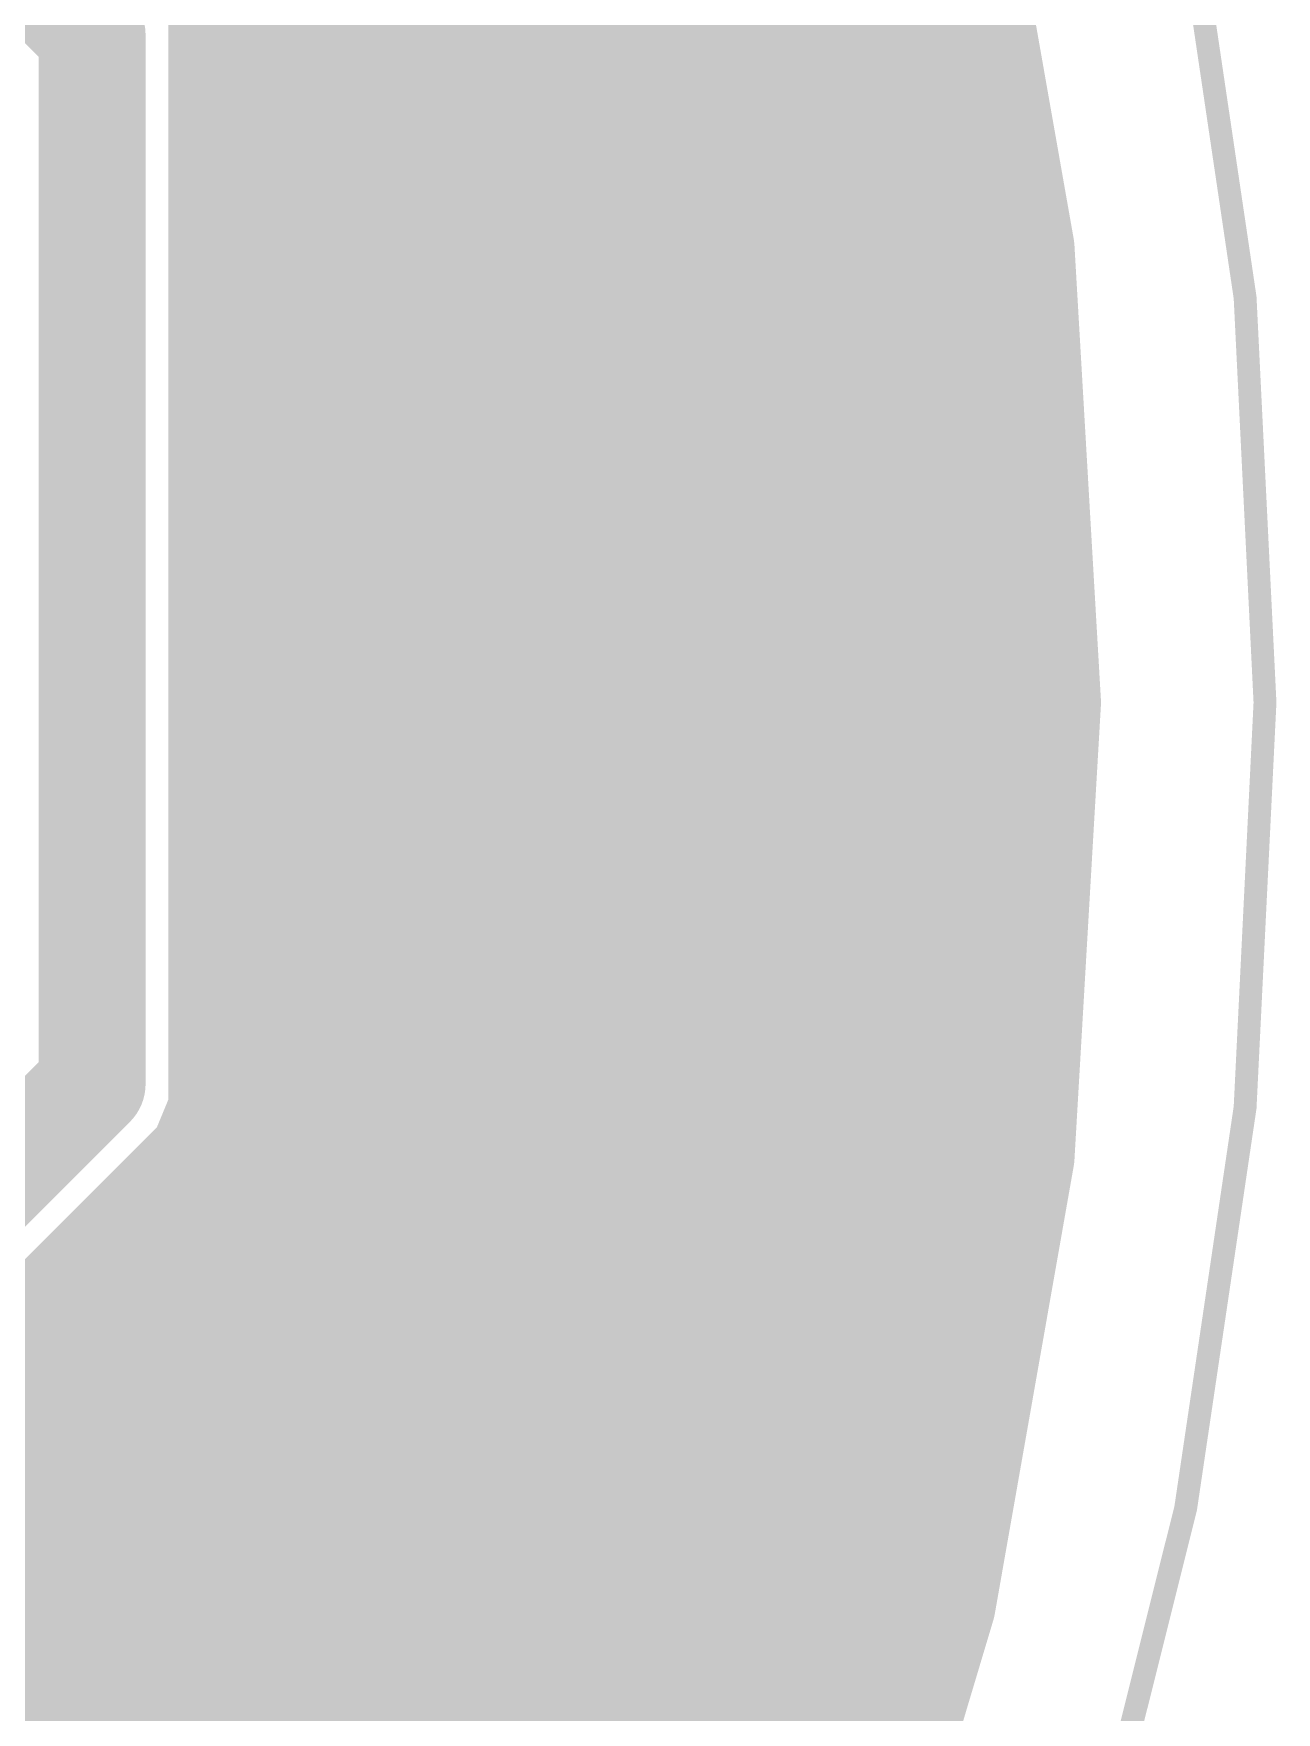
# Model space of a CAD drawing. Extents: x 30.8 to 86, y 18.1 to 73.3.
# Drawn here: x 77.71 to 85.99, y 39 to 50.17 of the extents above; entities that cross this region are included whole.
import ezdxf

# ---------------------------------------------------------------- set-up
doc = ezdxf.new("R2010")
doc.units = 0
doc.layers.add('16', color=132, linetype='CONTINUOUS')
doc.layers.add('20', color=31, linetype='CONTINUOUS')

msp = doc.modelspace()

# ---------------------------------------------------------------- linework, layer by layer
at = {"layer": '16'}
for points, const_width in [([(83.815, 51.7387), (84.342, 48.7499)], 0.6096), ([(78.105, 50.165), (76.835, 51.435)], 0.7112), ([(78.9178, 50.3267), (78.7941, 50.6254)], 0.6096), ([(78.9178, 43.0183), (78.9178, 50.3267)], 0.6096), ([(78.105, 43.18), (78.105, 50.165)], 0.7112), ([(78.9178, 49.9872), (84.1239, 49.9872)], 0.6096), ([(78.9178, 49.3776), (84.2313, 49.3776)], 0.6096), ([(78.9178, 48.768), (84.3388, 48.768)], 0.6096), ([(84.342, 48.7499), (84.5185, 45.72)], 0.6096), ([(78.9178, 48.1584), (84.3765, 48.1584)], 0.6096), ([(78.9178, 47.5488), (84.412, 47.5488)], 0.6096), ([(78.9178, 46.9392), (84.4475, 46.9392)], 0.6096), ([(78.9178, 46.3296), (84.483, 46.3296)], 0.6096), ([(78.9178, 45.72), (84.5185, 45.72)], 0.6096), ([(84.5185, 45.72), (84.342, 42.6902)], 0.6096), ([(78.9178, 45.1104), (84.483, 45.1104)], 0.6096), ([(78.9178, 44.5008), (84.4475, 44.5008)], 0.6096), ([(78.9178, 43.8912), (84.412, 43.8912)], 0.6096), ([(78.9178, 43.2816), (84.3765, 43.2816)], 0.6096), ([(76.835, 41.91), (78.105, 43.18)], 0.7112), ([(78.7941, 42.7196), (78.9178, 43.0183)], 0.6096), ([(78.5654, 42.4909), (78.7941, 42.7196)], 0.6096), ([(78.7465, 42.672), (84.3388, 42.672)], 0.6096), ([(84.342, 42.6902), (83.815, 39.7013)], 0.6096), ([(84.342, 42.6902), (84.342, 42.6902)], 0.6096), ([(77.2954, 41.2209), (78.5654, 42.4909)], 0.6096), ([(78.1369, 42.0624), (84.2313, 42.0624)], 0.6096), ([(77.5273, 41.4528), (84.1239, 41.4528)], 0.6096), ([(74.3974, 40.8432), (84.0164, 40.8432)], 0.6096), ([(74.6476, 40.2336), (83.9089, 40.2336)], 0.6096), ([(75.0014, 39.624), (83.7919, 39.624)], 0.6096), ([(83.815, 39.7013), (82.9446, 36.7938)], 0.6096), ([(74.9594, 39.0144), (83.6094, 39.0144)], 0.6096)]:
    msp.add_lwpolyline(points, dxfattribs=dict(at, const_width=const_width))
for points, const_width in [([(78.2828, 50.165, 1), (77.9272, 50.165)], 0.3556), ([(78.777, 50.2684, 1), (79.0586, 50.385)], 0.3048), ([(77.9793, 50.0393, 1), (78.2307, 50.2907)], 0.3556), ([(78.9178, 50.1396, 1), (78.9178, 49.8348)], 0.3048), ([(84.1239, 49.8348, 1), (84.1239, 50.1396)], 0.3048), ([(78.9178, 49.53, 1), (78.9178, 49.2252)], 0.3048), ([(84.2313, 49.2252, 1), (84.2313, 49.53)], 0.3048), ([(78.9178, 48.9204, 1), (78.9178, 48.6156)], 0.3048), ([(84.3388, 48.6156, 1), (84.3388, 48.9204)], 0.3048), ([(84.4942, 48.7587, 1), (84.1899, 48.741)], 0.3048), ([(84.1919, 48.7234, 1), (84.4921, 48.7763)], 0.3048), ([(78.9178, 48.3108, 1), (78.9178, 48.006)], 0.3048), ([(84.3765, 48.006, 1), (84.3765, 48.3108)], 0.3048), ([(78.9178, 47.7012, 1), (78.9178, 47.3964)], 0.3048), ([(84.412, 47.3964, 1), (84.412, 47.7012)], 0.3048), ([(78.9178, 47.0916, 1), (78.9178, 46.7868)], 0.3048), ([(84.4475, 46.7868, 1), (84.4475, 47.0916)], 0.3048), ([(78.9178, 46.482, 1), (78.9178, 46.1772)], 0.3048), ([(84.483, 46.1772, 1), (84.483, 46.482)], 0.3048), ([(78.9178, 45.8724, 1), (78.9178, 45.5676)], 0.3048), ([(84.6706, 45.7111, 1), (84.3664, 45.7289)], 0.3048), ([(84.5185, 45.5676, 1), (84.5185, 45.8724)], 0.3048), ([(84.3664, 45.7111, 1), (84.6706, 45.7289)], 0.3048), ([(78.9178, 45.2628, 1), (78.9178, 44.958)], 0.3048), ([(84.483, 44.958, 1), (84.483, 45.2628)], 0.3048), ([(78.9178, 44.6532, 1), (78.9178, 44.3484)], 0.3048), ([(84.4475, 44.3484, 1), (84.4475, 44.6532)], 0.3048), ([(78.9178, 44.0436, 1), (78.9178, 43.7388)], 0.3048), ([(84.412, 43.7388, 1), (84.412, 44.0436)], 0.3048), ([(78.9178, 43.434, 1), (78.9178, 43.1292)], 0.3048), ([(84.3765, 43.1292, 1), (84.3765, 43.434)], 0.3048), ([(78.2307, 43.0543, 1), (77.9793, 43.3057)], 0.3556), ([(77.9272, 43.18, 1), (78.2828, 43.18)], 0.3556), ([(79.0586, 42.96, 1), (78.777, 43.0766)], 0.3048), ([(78.7654, 43.0183, 1), (79.0702, 43.0183)], 0.3048), ([(78.7465, 42.8244, 1), (78.7465, 42.5196)], 0.3048), ([(78.6533, 42.7779, 1), (78.9349, 42.6613)], 0.3048), ([(78.9018, 42.6118, 1), (78.6863, 42.8273)], 0.3048), ([(84.342, 42.8426, 1), (84.342, 42.5378)], 0.3048), ([(84.4921, 42.6637, 1), (84.1919, 42.7166)], 0.3048), ([(84.3388, 42.5196, 1), (84.3388, 42.8244)], 0.3048), ([(84.342, 42.5378, 1), (84.342, 42.8426)], 0.3048), ([(84.1899, 42.699, 1), (84.4942, 42.6813)], 0.3048), ([(78.4576, 42.5987, 1), (78.6732, 42.3832)], 0.3048), ([(78.6732, 42.3832, 1), (78.4576, 42.5987)], 0.3048), ([(78.1369, 42.2148, 1), (78.1369, 41.91)], 0.3048), ([(84.2313, 41.91, 1), (84.2313, 42.2148)], 0.3048), ([(84.1239, 41.3004, 1), (84.1239, 41.6052)], 0.3048), ([(84.0164, 40.6908, 1), (84.0164, 40.9956)], 0.3048), ([(83.9089, 40.0812, 1), (83.9089, 40.386)], 0.3048), ([(83.961, 39.6576, 1), (83.669, 39.745)], 0.3048), ([(83.7919, 39.4716, 1), (83.7919, 39.7764)], 0.3048), ([(83.6649, 39.7277, 1), (83.9651, 39.6748)], 0.3048), ([(83.6094, 38.862, 1), (83.6094, 39.1668)], 0.3048)]:
    msp.add_lwpolyline(points, format="xyb", dxfattribs=dict(at, const_width=const_width))
at = {"layer": '20', "const_width": 0.1524}
msp.add_lwpolyline([(58.42, 18.2245, 1), (58.42, 73.2155, 1), (58.42, 18.2245)], format="xyb", dxfattribs=at)

doc.saveas('drawing.dxf')
